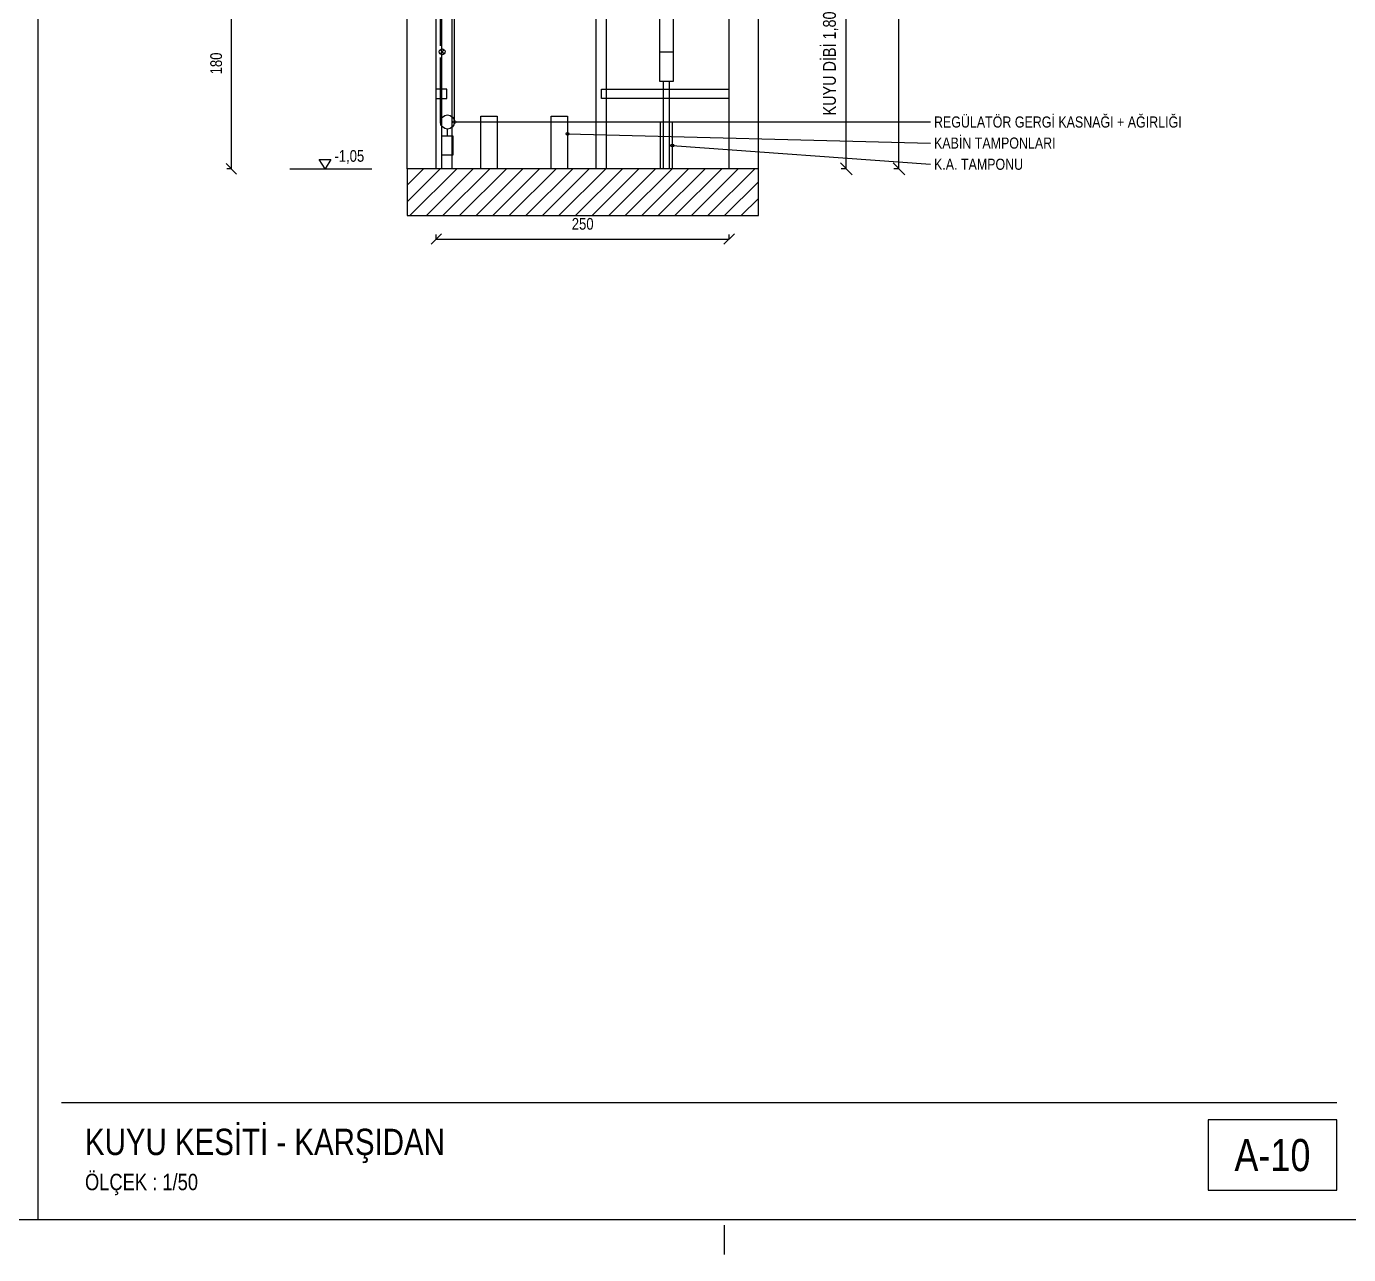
# Model space of a CAD drawing. Header units: centimetres. Extents: x 0 to 13208, y -30 to 2970.
# Drawn here: x 9954 to 11083, y -30 to 1019 of the extents above; entities that cross this region are included whole.
import ezdxf
from ezdxf.enums import TextEntityAlignment as Align

# ---------------------------------------------------------------- set-up
doc = ezdxf.new("R2010")
doc.units = ezdxf.units.CM
doc.linetypes.add('CENTER', pattern=[40, 25, -5, 5, -5])
for name, color, linetype in [('SCOTT-ANTET', 4, 'CONTINUOUS'), ('SCOTT-BASLIK', 5, 'CONTINUOUS'), ('SCOTT-CERCEVE', 7, 'CONTINUOUS'), ('SCOTT-DUVAR', 7, 'CONTINUOUS'), ('SCOTT-EKSEN', 8, 'CENTER'), ('SCOTT-ELEKTRIK', 3, 'CONTINUOUS'), ('SCOTT-HALAT', 6, 'CONTINUOUS'), ('SCOTT-KA', 30, 'CONTINUOUS'), ('SCOTT-KOT', 2, 'CONTINUOUS'), ('SCOTT-MOTOR', 6, 'CONTINUOUS'), ('SCOTT-OLCU', 3, 'CONTINUOUS'), ('SCOTT-RAY', 1, 'CONTINUOUS'), ('SCOTT-TARAMA', 8, 'CONTINUOUS'), ('SCOTT-YAZI', 4, 'CONTINUOUS'), ('SCOTT-YUK', 1, 'CONTINUOUS')]:
    doc.layers.add(name, color=color, linetype=linetype)
doc.styles.get("Standard").update_dxf_attribs({"font": 'arial.ttf', "width": 0.8})

msp = doc.modelspace()

# ---------------------------------------------------------------- linework, layer by layer
at = {"layer": 'SCOTT-ANTET'}
msp.add_line((9983.9, 100), (11072.9, 100), dxfattribs=at)
msp.add_lwpolyline([(10962.9, 25), (11072.9, 25), (11072.9, 85), (10962.9, 85)], close=True, dxfattribs=at)
at = {"layer": 'SCOTT-CERCEVE'}
msp.add_line((9963.9, 0), (9963.9, 2970), dxfattribs=at)
for points in [[(0, 0), (13207.9, 0), (13207.9, 2970), (0, 2970)], [(100, 0), (13182.9, 0), (13182.9, 2970), (100, 2970)]]:
    msp.add_lwpolyline(points, close=True, dxfattribs=at)
at = {"layer": 'SCOTT-DUVAR'}
for p, q in [((10278.9, 897.5), (10278.9, 2097.5)), ((10303.9, 897.5), (10303.9, 2097.5)), ((10553.9, 897.5), (10553.9, 2097.5)), ((10578.9, 897.5), (10578.9, 2097.5))]:
    msp.add_line(p, q, dxfattribs=at)
msp.add_lwpolyline([(10278.9, 857.5), (10578.9, 857.5), (10578.9, 897.5), (10278.9, 897.5)], close=True, dxfattribs=at)
at = {"layer": 'SCOTT-EKSEN'}
msp.add_line((10550, -30), (10550, -5), dxfattribs=at)
at = {"layer": 'SCOTT-ELEKTRIK'}
for p, q in [((10307.2, 995.8), (10310.6, 999.2)), ((10307.2, 999.2), (10310.6, 995.8))]:
    msp.add_line(p, q, dxfattribs=at)
msp.add_circle((10308.9, 997.5), 2.5, dxfattribs=at)
at = {"layer": 'SCOTT-HALAT'}
for p, q in [((10319.4, 937.5), (10319.4, 1657.5)), ((10307.4, 1002.5), (10307.4, 1222.5)), ((10307.4, 937.5), (10307.4, 992.5))]:
    msp.add_line(p, q, dxfattribs=at)
at = {"layer": 'SCOTT-KA'}
msp.add_line((10494.4, 997.5), (10506.4, 997.5), dxfattribs=at)
msp.add_lwpolyline([(10494.4, 972.5), (10506.4, 972.5), (10506.4, 1222.5), (10494.4, 1222.5)], close=True, dxfattribs=at)
at = {"layer": 'SCOTT-KOT'}
msp.add_line((10178.9, 897.5), (10248.9, 897.5), dxfattribs=at)
msp.add_lwpolyline([(10208.9, 897.5), (10203.9, 905.5), (10213.9, 905.5)], close=True, dxfattribs=at)
at = {"layer": 'SCOTT-MOTOR'}
msp.add_line((10313.4, 925.5), (10313.4, 931.5), dxfattribs=at)
msp.add_lwpolyline([(10308.4, 909.5), (10318.4, 909.5), (10318.4, 925.5), (10308.4, 925.5)], close=True, dxfattribs=at)
msp.add_circle((10313.4, 937.5), 6, dxfattribs=at)
at = {"layer": 'SCOTT-OLCU'}
for p, q in [((10698.9, 897.5), (10698.9, 2097.5)), ((10128.9, 897.5), (10128.9, 1077.5)), ((10653.9, 897.5), (10653.9, 1077.5)), ((10133.4, 893), (10124.4, 902)), ((10128.9, 897.5), (10124.9, 897.5)), ((10658.9, 892.5), (10649, 902.5)), ((10653.9, 897.5), (10649.5, 897.5)), ((10703.9, 892.5), (10694, 902.5)), ((10698.9, 897.5), (10694.5, 897.5)), ((10299.4, 833), (10308.4, 842)), ((10303.9, 837.5), (10303.9, 841.5)), ((10303.9, 837.5), (10553.9, 837.5)), ((10549.4, 833), (10558.4, 842)), ((10553.9, 837.5), (10553.9, 841.5))]:
    msp.add_line(p, q, dxfattribs=at)
at = {"layer": 'SCOTT-RAY'}
for p, q in [((10308.5, 897.5), (10308.5, 2042.5)), ((10317.4, 897.5), (10317.4, 2042.5)), ((10440.4, 897.5), (10440.4, 2000.2)), ((10449.3, 897.5), (10449.3, 1993.2)), ((10497.9, 897.5), (10497.9, 972.5)), ((10502.9, 897.5), (10502.9, 972.5))]:
    msp.add_line(p, q, dxfattribs=at)
for points in [[(10303.9, 957.5), (10312.9, 957.5), (10312.9, 965.5), (10303.9, 965.5)], [(10553.9, 957.5), (10444.9, 957.5), (10444.9, 965.5), (10553.9, 965.5)]]:
    msp.add_lwpolyline(points, dxfattribs=at)
at = {"layer": 'SCOTT-TARAMA'}
for p, q in [((10278.9, 883.4), (10293.1, 897.5)), ((10278.9, 869.2), (10307.2, 897.5)), ((10281.4, 857.5), (10321.4, 897.5)), ((10295.5, 857.5), (10335.5, 897.5)), ((10309.6, 857.5), (10349.6, 897.5)), ((10323.8, 857.5), (10363.8, 897.5)), ((10337.9, 857.5), (10377.9, 897.5)), ((10352.1, 857.5), (10392.1, 897.5)), ((10366.2, 857.5), (10406.2, 897.5)), ((10380.4, 857.5), (10420.4, 897.5)), ((10394.5, 857.5), (10434.5, 897.5)), ((10408.6, 857.5), (10448.6, 897.5)), ((10422.8, 857.5), (10462.8, 897.5)), ((10436.9, 857.5), (10476.9, 897.5)), ((10451.1, 857.5), (10491.1, 897.5)), ((10465.2, 857.5), (10505.2, 897.5)), ((10479.4, 857.5), (10519.4, 897.5)), ((10493.5, 857.5), (10533.5, 897.5)), ((10507.6, 857.5), (10547.6, 897.5)), ((10521.8, 857.5), (10561.8, 897.5)), ((10535.9, 857.5), (10575.9, 897.5)), ((10550.1, 857.5), (10578.9, 886.4)), ((10564.2, 857.5), (10578.9, 872.2)), ((10578.3, 857.5), (10578.9, 858.1))]:
    msp.add_line(p, q, dxfattribs=at)
at = {"layer": 'SCOTT-YAZI'}
for p, q in [((10319.4, 937.5), (10725.9, 937.5)), ((10415.9, 927.5), (10725.9, 919.5)), ((10505.4, 917.5), (10725.9, 901.4))]:
    msp.add_line(p, q, dxfattribs=at)
for centre in [(10319.4, 937.5), (10415.9, 927.5), (10505.4, 917.5)]:
    msp.add_circle(centre, 1.2, dxfattribs=at)
at = {"layer": 'SCOTT-YUK'}
for points in [[(10341.9, 897.5), (10341.9, 942.5), (10355.9, 942.5), (10355.9, 897.5)], [(10401.9, 897.5), (10401.9, 942.5), (10415.9, 942.5), (10415.9, 897.5)], [(10495.4, 897.5), (10495.4, 937.5), (10505.4, 937.5), (10505.4, 897.5)]]:
    msp.add_lwpolyline(points, dxfattribs=at)

# ---------------------------------------------------------------- texts
at = {"layer": 'SCOTT-ANTET', "width": 0.8}
msp.add_text('A-10', height=27.5, dxfattribs=at).set_placement((11017.9, 55), align=Align.MIDDLE_CENTER)
msp.add_text('ÖLÇEK : 1/50', height=14, dxfattribs=at).set_placement((10003.9, 25))
at = {"layer": 'SCOTT-BASLIK', "width": 0.8}
msp.add_text('KUYU KESİTİ - KARŞIDAN', height=22.5, dxfattribs=at).set_placement((10003.9, 55))
at = {"layer": 'SCOTT-KOT', "width": 0.8}
msp.add_text('-1,05', height=10, dxfattribs=at).set_placement((10216.9, 900.5), align=Align.BOTTOM_LEFT)
at = {"layer": 'SCOTT-OLCU', "width": 0.8}
for s, height, p in [('KUYU DİBİ 1,80', 11, (10648.4, 987.5)), ('180', 10, (10123.9, 987.5))]:
    msp.add_text(s, height=height, rotation=90, dxfattribs=at).set_placement(p, align=Align.BOTTOM_CENTER)
msp.add_text('250', height=10, dxfattribs=at).set_placement((10428.9, 842.5), align=Align.BOTTOM_CENTER)
at = {"layer": 'SCOTT-YAZI', "width": 0.8}
for s, p in [('REGÜLATÖR GERGİ KASNAĞI + AĞIRLIĞI', (10728.9, 937.5)), ('KABİN TAMPONLARI', (10728.9, 919.5)), ('K.A. TAMPONU', (10728.9, 901.4))]:
    msp.add_text(s, height=9.5, dxfattribs=at).set_placement(p, align=Align.MIDDLE_LEFT)

doc.saveas('drawing.dxf')
